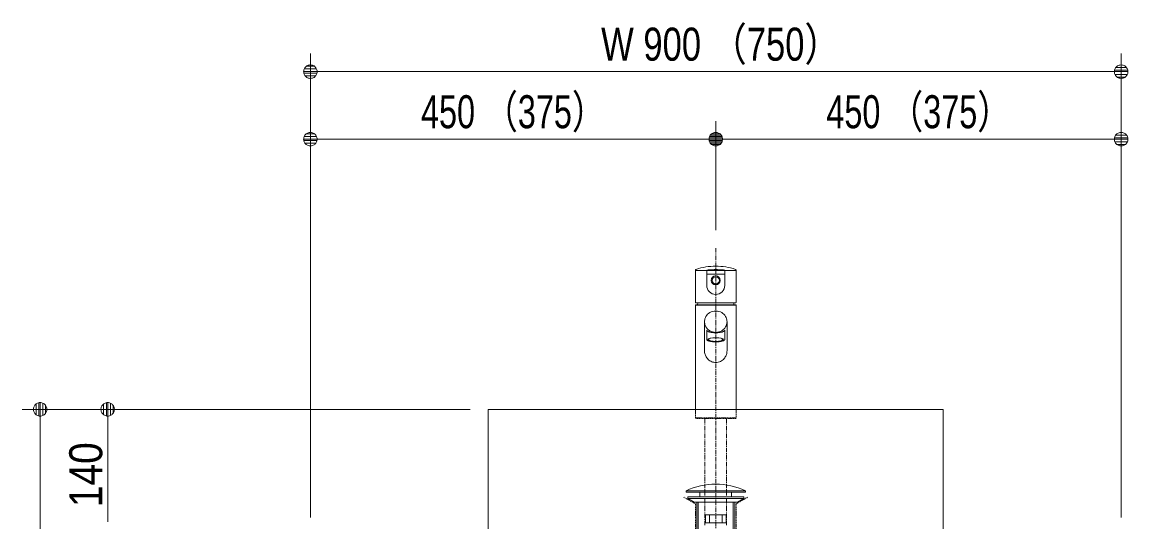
# Model space of a CAD drawing. Units: millimetres, scale not verified. Extents: x -6062 to 6062, y -3045 to 3045.
# Drawn here: x -282 to 945, y -1365 to -810 of the extents above; entities that cross this region are included whole.
import ezdxf
from ezdxf.enums import TextEntityAlignment as Align

# ---------------------------------------------------------------- set-up
doc = ezdxf.new("R2010")
doc.units = ezdxf.units.MM
doc.header["$LTSCALE"] = 20
doc.linetypes.add('CHAIN1', pattern=[8, 5, -1, 1, -1])
doc.linetypes.add('DASHED1', pattern=[1.8, 1.2, -0.6])
for name, color, linetype, lineweight in [('0-1_5ボウル・キャビネット', 7, 'Continuous', 9), ('0-2_2寸法-1', 7, 'Continuous', 9), ('0-3_0', 7, 'Continuous', 9), ('0-5_4給排水', 7, 'Continuous', 9)]:
    doc.layers.add(name, color=color, linetype=linetype, lineweight=lineweight)
doc.styles.add('ＭＳ Ｐゴシック', font='')
doc.styles.get('ＭＳ Ｐゴシック').set_extended_font_data('MS PGothic')

# ---------------------------------------------------------------- blocks, each defined once
blk = doc.blocks.new('_Dot')
at = {"layer": '0-3_0'}
for p, q in [((-10, 0), (-20, 0)), ((9.78, 2), (-9.78, 2)), ((7.99, 6), (-7.99, 6)), ((9.16, -3.98), (-9.16, -3.98)), ((6, -7.98), (-6, -7.98))]:
    blk.add_line(p, q, dxfattribs=at)
for points in [[(10, 0), (9.92, 1.25), (9.69, 2.49), (9.3, 3.68), (8.76, 4.82), (8.09, 5.88), (7.29, 6.85), (6.37, 7.71), (5.36, 8.44), (4.26, 9.05), (3.09, 9.51), (1.87, 9.82), (0.63, 9.98), (-0.63, 9.98), (-1.87, 9.82), (-3.09, 9.51), (-4.26, 9.05), (-5.36, 8.44), (-6.37, 7.71), (-7.29, 6.85), (-8.09, 5.88), (-8.76, 4.82), (-9.3, 3.68), (-9.69, 2.49), (-9.92, 1.25), (-10, 0), (0, 0)], [(-10, 0), (-9.92, -1.25), (-9.69, -2.49), (-9.3, -3.68), (-8.76, -4.82), (-8.09, -5.88), (-7.29, -6.85), (-6.37, -7.71), (-5.36, -8.44), (-4.26, -9.05), (-3.09, -9.51), (-1.87, -9.82), (-0.63, -9.98), (0.63, -9.98), (1.87, -9.82), (3.09, -9.51), (4.26, -9.05), (5.36, -8.44), (6.37, -7.71), (7.29, -6.85), (8.09, -5.88), (8.76, -4.82), (9.3, -3.68), (9.69, -2.49), (9.92, -1.25), (10, 0), (0, 0)]]:
    blk.add_lwpolyline(points, close=True, dxfattribs=at)
blk = doc.blocks.new('グループ-39')
at = {"layer": '0-5_4給排水', "linetype": 'CHAIN1'}
blk.add_line((45500, -21220), (45500, -42300), dxfattribs=at)
at = {"layer": '0-5_4給排水'}
for p, q in [((45080, -26860), (45080, -27500)), ((45110, -26860), (45110, -27500)), ((45890, -26860), (45890, -27500)), ((45920, -26860), (45920, -27500))]:
    blk.add_line(p, q, dxfattribs=at)
for points in [[(44840, -26610), (46160, -26610), (46160, -26640), (44840, -26640)], [(44880, -26740), (46120, -26740), (46120, -26780), (44880, -26780)], [(45150, -26640), (45850, -26640), (45850, -26740), (45150, -26740)], [(45018.7, -26860), (44880, -26780), (46120, -26780), (45979.8, -26860)], [(45270, -27140), (45730, -27140), (45730, -27320), (45270, -27320)], [(45360, -27140), (45640, -27140), (45640, -27320), (45360, -27320)]]:
    blk.add_lwpolyline(points, close=True, dxfattribs=at)
blk.add_arc((45500, -27987), 1527, 64.39147, 115.60853, dxfattribs=at)
blk = doc.blocks.new('グループ-40')
at = {"layer": '0-1_5ボウル・キャビネット'}
blk.add_lwpolyline([(40450, -24800), (50550, -24800), (50550, -27600), (40450, -27600)], close=True, dxfattribs=at)
at = {"layer": '0-1_5ボウル・キャビネット', "linetype": 'DASHED1'}
blk.add_lwpolyline([(46207.9, -26751.1), (45950, -26900), (45950, -27500), (45050, -27500), (45050, -26900), (44792.1, -26751.1)], dxfattribs=at)
blk = doc.blocks.new('グループ-56')
at = {"layer": '0-5_4給排水'}
for p, q in [((45050, -21709.4), (45050, -22425)), ((45700, -21795.4), (45300, -21795.4)), ((45950, -22425), (45950, -21709.4)), ((45950, -22486), (45050, -22486)), ((45060, -22435), (45940, -22435)), ((45095.1, -22480), (45099, -22435.3)), ((45904.9, -22480), (45901, -22435))]:
    blk.add_line(p, q, dxfattribs=at)
at = {"layer": '0-5_4給排水', "linetype": 'DASHED1'}
blk.add_line((45950, -24990), (45050, -24990), dxfattribs=at)
at = {"layer": '0-5_4給排水'}
for points in [[(45944, -21715), (45500, -21715), (45056, -21715)], [(45300, -22049), (45300, -21715), (45300.4, -21713.9), (45301.8, -21712.6), (45304.2, -21711.4), (45308, -21710)], [(45308, -21710), (45311.8, -21709), (45316.6, -21708), (45322.3, -21706.9), (45329.2, -21705.8), (45337.2, -21704.7), (45346.3, -21703.7), (45356.6, -21702.7), (45368.2, -21701.7), (45381, -21700.8), (45395.2, -21699.9), (45410.7, -21699.2), (45427.2, -21698.5), (45444.5, -21698), (45462.6, -21697.6), (45481.2, -21697.4), (45500, -21697.3), (45518.8, -21697.4), (45537.3, -21697.6), (45555.3, -21698), (45572.7, -21698.5), (45589.1, -21699.2), (45604.3, -21699.9), (45618.3, -21700.8), (45631.2, -21701.7), (45642.8, -21702.6), (45653.4, -21703.7), (45662.7, -21704.7), (45670.8, -21705.8), (45677.6, -21706.9), (45683.4, -21707.9), (45688.2, -21709), (45692, -21710), (45695.8, -21711.4), (45698.2, -21712.6), (45699.6, -21713.9), (45700, -21715), (45700, -22049)], [(45950, -24800), (45950, -22486), (45944, -22480), (45056, -22480), (45050, -22486), (45050, -24800)], [(45250, -22853), (45250.9, -22832.4), (45254.1, -22810.2), (45260, -22786.6), (45269.2, -22761.8), (45282.4, -22736.3), (45300, -22710.8), (45319, -22689.5), (45341.6, -22669.6), (45367.9, -22651.7), (45397.6, -22636.8), (45430, -22625.4), (45464.5, -22618.4), (45500, -22616), (45535.5, -22618.4), (45570, -22625.4), (45602.4, -22636.8), (45632.1, -22651.7), (45658.4, -22669.6), (45681, -22689.5), (45700, -22710.8), (45717.6, -22736.3), (45730.8, -22761.8), (45740, -22786.6), (45745.9, -22810.2), (45749.1, -22832.4), (45750, -22853), (45750, -23500), (45749.3, -23518.7), (45747.2, -23538.7), (45743.2, -23559.9), (45737.1, -23582.1), (45730.5, -23600.1), (45722.3, -23618.4), (45712.2, -23636.9), (45700, -23655.3), (45685.4, -23673.6), (45668.6, -23691.1), (45649.5, -23707.4), (45628.2, -23722.2)], [(45628.2, -23722.2), (45604.9, -23734.9), (45580.3, -23745.1), (45554.3, -23752.6), (45527.4, -23757.3), (45500, -23758.8), (45476.7, -23757.7), (45453.7, -23754.3), (45431.3, -23748.9), (45409.8, -23741.4), (45389.4, -23732.1), (45370.2, -23721.2), (45349.4, -23706.6), (45330.7, -23690.5), (45314.3, -23673.3), (45300, -23655.3), (45287.6, -23636.6), (45277.4, -23617.8), (45269.1, -23599.1), (45262.5, -23580.8), (45257.5, -23563), (45253.1, -23540.7), (45250.7, -23519.7), (45250, -23500), (45250, -22847.8)], [(45750, -22853), (45749.1, -22873.5), (45745.9, -22895.7), (45740, -22919.3), (45730.8, -22944.1), (45717.6, -22969.6), (45700, -22995.1), (45681, -23016.4), (45658.4, -23036.3), (45632.1, -23054.2), (45602.4, -23069.1), (45570, -23080.5), (45535.5, -23087.5), (45500, -23089.9), (45464.5, -23087.5), (45430, -23080.5), (45397.6, -23069.1), (45367.9, -23054.2), (45341.6, -23036.3), (45319, -23016.4), (45300, -22995.1), (45282.4, -22969.6), (45269.2, -22944.1), (45260, -22919.3), (45254.1, -22895.7), (45250.9, -22873.5), (45250, -22853)], [(45300.4, -23042.1), (45300, -23038.1), (45300, -23248.7), (45300.4, -23252), (45301.8, -23255.5), (45304.2, -23259.3), (45308, -23263.2), (45311.8, -23266.2), (45316.6, -23269.3), (45322.4, -23272.4), (45329.2, -23275.6), (45337.3, -23278.8), (45346.6, -23281.9), (45357.2, -23284.9), (45368.8, -23287.7), (45381.7, -23290.4), (45395.7, -23292.8), (45410.9, -23295), (45427.3, -23296.9), (45444.7, -23298.4), (45462.7, -23299.5), (45481.2, -23300.2), (45500, -23300.4), (45518.8, -23300.2), (45537.4, -23299.5), (45555.5, -23298.4), (45572.8, -23296.9), (45589.3, -23295), (45604.8, -23292.8), (45619, -23290.3), (45631.8, -23287.6), (45643.4, -23284.7), (45653.7, -23281.8), (45662.8, -23278.7), (45670.8, -23275.6), (45677.7, -23272.4), (45683.4, -23269.3), (45688.2, -23266.2), (45692, -23263.2), (45695.8, -23259.3)], [(45304.2, -23050.7), (45301.8, -23046.3), (45300.4, -23042.1)], [(45695.8, -23259.3), (45698.2, -23255.5), (45699.6, -23252), (45700, -23248.7), (45700, -23038.1), (45699.6, -23042.1), (45698.2, -23046.3), (45695.8, -23050.7), (45692, -23055.3), (45687.9, -23059.2), (45682.8, -23063.1), (45676.5, -23067.1), (45668.9, -23071), (45660, -23075), (45650.4, -23078.6), (45639.6, -23082.2), (45627.5, -23085.5), (45614.1, -23088.6), (45599.6, -23091.4), (45583.9, -23093.9), (45564.3, -23096.4), (45543.5, -23098.1), (45521.9, -23099.2), (45500, -23099.6), (45477.7, -23099.2), (45455.8, -23098.1), (45434.6, -23096.2), (45414.7, -23093.7), (45396.1, -23090.7), (45382.7, -23087.9), (45370.4, -23084.9), (45359.1, -23081.8), (45349, -23078.4), (45340, -23075), (45331.1, -23071), (45323.5, -23067.1), (45317.2, -23063.1), (45312.1, -23059.2), (45308, -23055.3), (45304.2, -23050.7)]]:
    blk.add_lwpolyline(points, dxfattribs=at)
at = {"layer": '0-5_4給排水', "linetype": 'DASHED1'}
blk.add_lwpolyline([(45950, -24800), (45950, -24990), (45940, -25000), (45060, -25000), (45050, -24990), (45050, -24800)], dxfattribs=at)
at = {"layer": '0-5_4給排水', "linetype": 'CHAIN1'}
for points in [[(45260, -27372.8), (45260, -26873.2), (45260, -25000)], [(45740, -27372.8), (45740, -26873.2), (45740, -25000)]]:
    blk.add_lwpolyline(points, dxfattribs=at)
at = {"layer": '0-5_4給排水'}
for centre, radius in [((45500, -21935), 100), ((45500, -21935.2), 80)]:
    blk.add_circle(centre, radius, dxfattribs=at)
for centre, radius, start, end in [((45070, -21709.4), 20, 144.07763, 180), ((45056, -21721), 6, 134.99997, 180), ((45056, -21721), 6, 90, 135), ((45070, -21709.4), 20, 108.15528, 144.07763), ((45500, -23020.7), 1400, 90, 108.15533), ((45500, -23020.7), 1400, 71.84462, 90), ((45930, -21709.4), 20, 35.92229, 71.84461), ((45944, -21721), 6, 44.99997, 90), ((45930, -21709.4), 20, 0, 35.92211), ((45944, -21721), 6, 0, 44.99998), ((45500, -22049), 200, 180, 270), ((45500, -22049), 200, 270, 0), ((45060, -22425), 10, 180, 224.99998), ((45060, -22425), 10, 224.99997, 270), ((45940, -22425), 10, 270, 315), ((45940, -22425), 10, 314.99997, 0)]:
    blk.add_arc(centre, radius, start, end, dxfattribs=at)
for major_axis, ratio in [((175, 0), 0.257265), ((155, 0), 0.258819)]:
    blk.add_ellipse((45500, -23249.7), major_axis=major_axis, ratio=ratio, dxfattribs=at)

msp = doc.modelspace()

# ---------------------------------------------------------------- linework, layer by layer
at = {"layer": '0-2_2寸法-1'}
for p, q in [((37.5, -920), (37.5, -845)), ((937.5, -920), (937.5, -845)), ((922.49, -865), (52.51, -865)), ((37.5, -1360), (37.5, -920)), ((487.5, -1041), (487.5, -920)), ((487.5, -1041), (487.5, -920)), ((937.5, -1360), (937.5, -920)), ((52.51, -940), (472.49, -940)), ((922.49, -940), (502.51, -940)), ((-207.5, -1240), (-282.5, -1240)), ((215, -1240), (-207.5, -1240)), ((-262.5, -2054.99), (-262.5, -1255.01)), ((-187.5, -1255.01), (-187.5, -1364.99))]:
    msp.add_line(p, q, dxfattribs=at)

# ---------------------------------------------------------------- block references
at = {"layer": '0-1_5ボウル・キャビネット', "xscale": 0.05, "yscale": 0.05}
msp.add_blockref('グループ-40', (-1787.5, 0), dxfattribs=at)
at = {"layer": '0-2_2寸法-1', "xscale": 0.7503418, "yscale": 0.7503418}
for p, rotation in [((37.5, -865), 180), ((37.5, -940), 180), ((487.5, -940), 180), ((-262.5, -1240), 90), ((-187.5, -1240), 90)]:
    msp.add_blockref('_Dot', p, dxfattribs=dict(at, rotation=rotation))
for p in [(937.5, -865), (487.5, -940), (937.5, -940)]:
    msp.add_blockref('_Dot', p, dxfattribs=at)
at = {"layer": '0-5_4給排水', "xscale": 0.05, "yscale": 0.05}
for name in ['グループ-39', 'グループ-56']:
    msp.add_blockref(name, (-1787.5, 0), dxfattribs=at)

# ---------------------------------------------------------------- texts
at = {"layer": '0-2_2寸法-1', "style": 'ＭＳ Ｐゴシック'}
for s, height, width, p in [('W 900 （750）', 36.69, 0.8, (360.23, -863.81)), ('450 （375）', 36.66, 0.75, (160.29, -938.81)), ('450 （375）', 36.66, 0.75, (610.29, -938.81))]:
    msp.add_text(s, height=height, dxfattribs=dict(at, width=width)).set_placement(p, align=Align.BOTTOM_LEFT)
at = {"layer": '0-2_2寸法-1', "style": 'ＭＳ Ｐゴシック', "width": 0.9}
msp.add_text('140', height=36.66, rotation=90, dxfattribs=at).set_placement((-182.54, -1348.61), align=Align.BOTTOM_LEFT)

doc.saveas('drawing.dxf')
